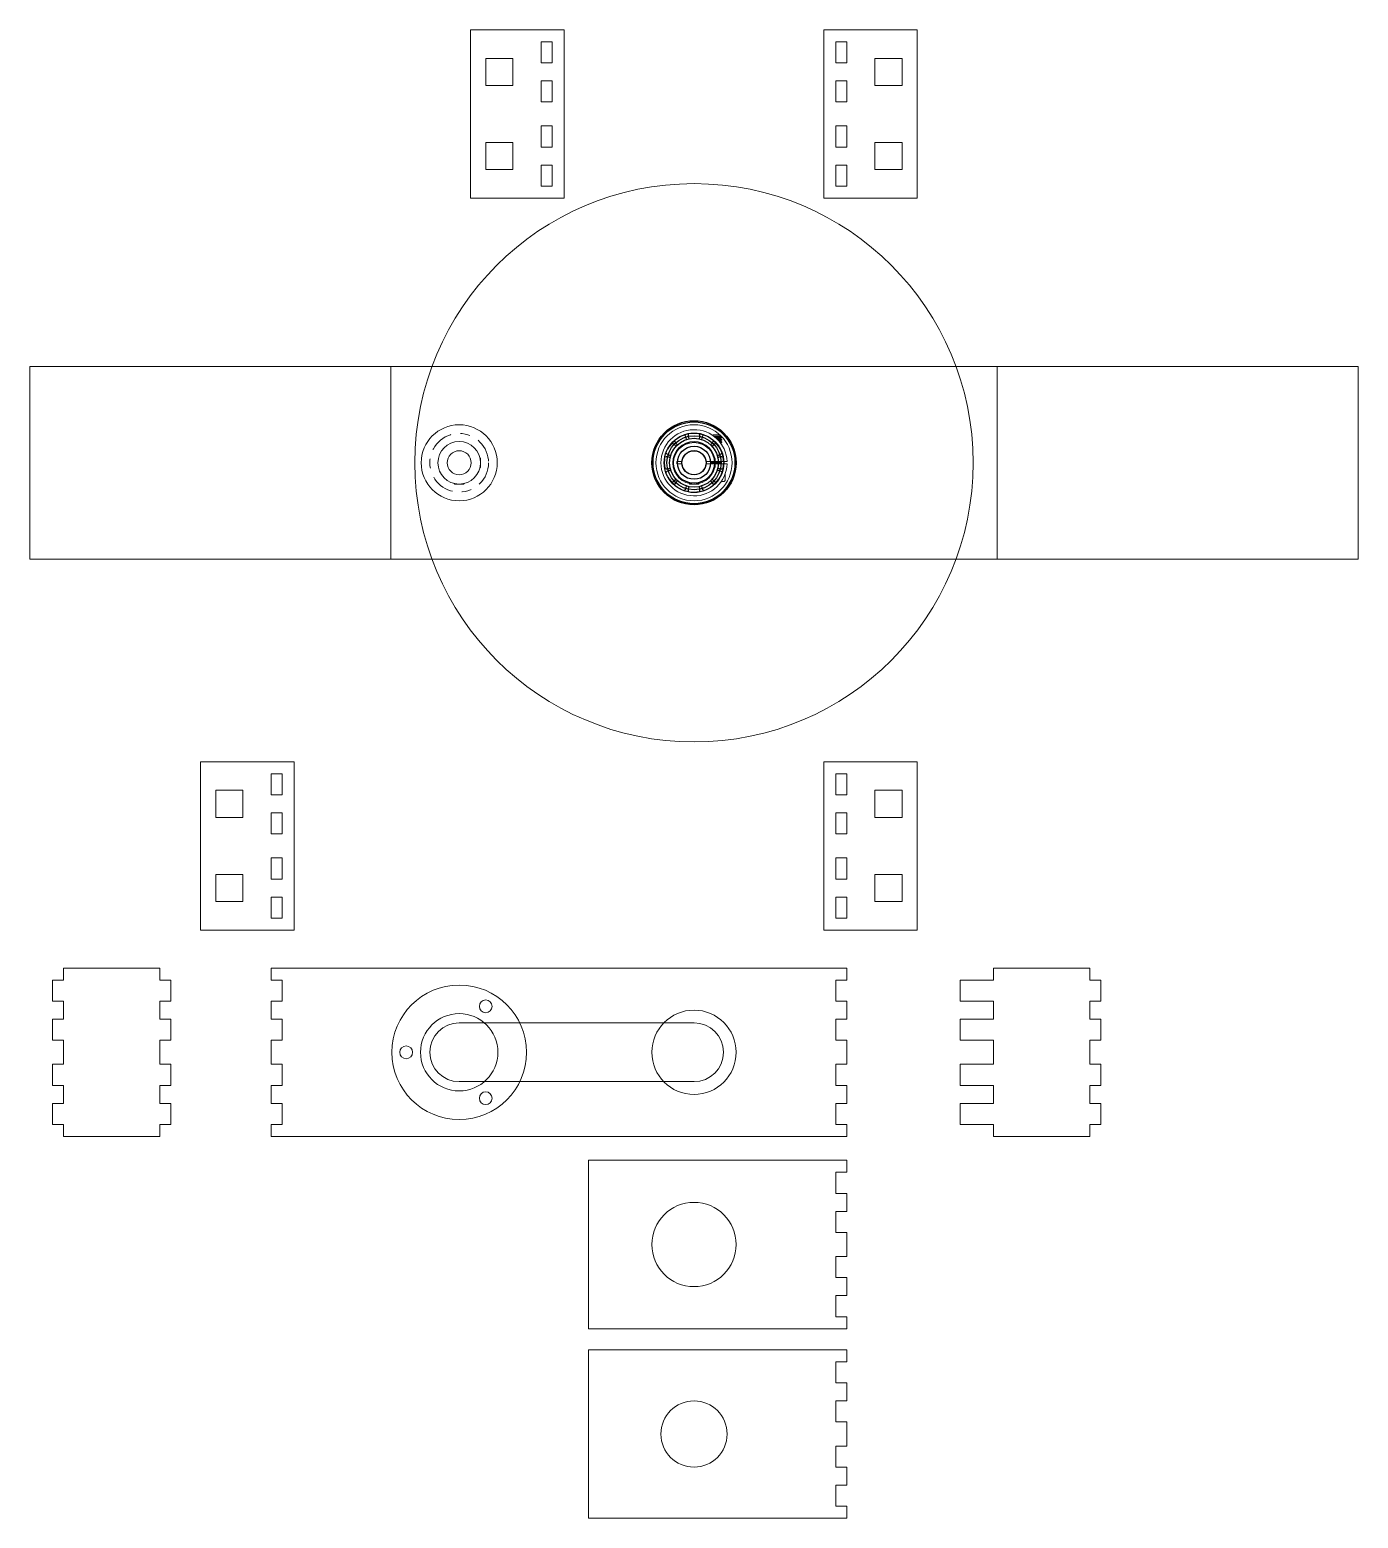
# Model space of a CAD drawing. Header units: inches. Extents: x 16.6 to 75.2, y -29 to 1.7.
# Drawn here: x 22.61 to 36.41, y -28.96 to -13.5 of the extents above; entities that cross this region are included whole.
import ezdxf

# ---------------------------------------------------------------- set-up
doc = ezdxf.new("R2010")
doc.units = ezdxf.units.IN
doc.header["$MEASUREMENT"] = 0
doc.linetypes.add('SLD-Chain', pattern=[0.4, 0.25, -0.05, 0.05, -0.05])
doc.linetypes.add('SLD-Solid', pattern=[0])
for name, color, linetype, lineweight in [('A-DETL-LWT3', 8, 'Continuous', 0), ('A-DETL-LWT5', 2, 'Continuous', 0), ('A-DETL-LWT7', 4, 'Continuous', 0)]:
    doc.layers.add(name, color=color, linetype=linetype, lineweight=lineweight)

# ---------------------------------------------------------------- blocks, each defined once
blk = doc.blocks.new('shaft_collar_plan')
at = {"color": 0, "linetype": 'SLD-Solid', "lineweight": 15}
for p, q in [((-0.013, 0.328), (-0.013, 0.14)), ((0.012, 0.14), (0.012, 0.328)), ((0.184, 0.325), (0.111, 0.325)), ((0.196, 0.313), (0.184, 0.325)), ((0.196, 0.313), (0.196, 0.282)), ((-0.28, 0.276), (-0.291, 0.265)), ((-0.291, 0.203), (-0.291, 0.265)), ((-0.291, 0.203), (-0.283, 0.195)), ((-0.275, 0.274), (-0.278, 0.274)), ((-0.263, 0.29), (-0.266, 0.29)), ((-0.25, 0.274), (-0.253, 0.274)), ((-0.238, 0.29), (-0.241, 0.29)), ((-0.225, 0.274), (-0.228, 0.274)), ((-0.213, 0.29), (-0.216, 0.29)), ((-0.188, 0.29), (-0.191, 0.29)), ((-0.187, 0.289), (-0.187, 0.289)), ((-0.004, 0.178), (0, 0.178)), ((0, 0.274), (-0.003, 0.274)), ((0.012, 0.29), (0.009, 0.29)), ((0.009, 0.194), (0.012, 0.194)), ((-0.013, -0.14), (-0.013, -0.18)), ((0.012, -0.18), (0.012, -0.14)), ((-0.013, -0.18), (0.012, -0.18))]:
    blk.add_line(p, q, dxfattribs=at)
for radius, start, end in [(0.344, 92.0839, 87.9161), (0.125, 95.7392, 264.2608), (0.125, 275.7392, 84.2608)]:
    blk.add_arc((0, 0), radius, start, end, dxfattribs=at)
for points, knots in [([(-0.013, 0.344), (-0.013, 0.344), (-0.013, 0.342), (-0.013, 0.336), (-0.013, 0.332), (-0.013, 0.328)], [0, 0, 0, 0, 0.5, 0.5, 1, 1, 1, 1]), ([(0.012, 0.328), (0.012, 0.332), (0.012, 0.336), (0.012, 0.342), (0.012, 0.344), (0.012, 0.344)], [0, 0, 0, 0, 0.5, 0.5, 1, 1, 1, 1]), ([(-0.274, 0.207), (-0.274, 0.208), (-0.275, 0.209), (-0.275, 0.211), (-0.275, 0.214), (-0.275, 0.216), (-0.275, 0.219), (-0.275, 0.221), (-0.275, 0.224), (-0.276, 0.227), (-0.276, 0.229), (-0.276, 0.232), (-0.276, 0.235), (-0.276, 0.237), (-0.276, 0.24), (-0.276, 0.243), (-0.277, 0.245), (-0.277, 0.248), (-0.277, 0.25), (-0.277, 0.252), (-0.277, 0.255), (-0.277, 0.257), (-0.277, 0.259), (-0.278, 0.261), (-0.278, 0.263), (-0.278, 0.264), (-0.278, 0.266), (-0.278, 0.268), (-0.278, 0.269), (-0.278, 0.27), (-0.279, 0.272), (-0.279, 0.273), (-0.279, 0.274), (-0.279, 0.274), (-0.279, 0.275), (-0.279, 0.276), (-0.279, 0.276), (-0.28, 0.276), (-0.28, 0.276), (-0.28, 0.276), (-0.28, 0.276), (-0.28, 0.276)], [0, 0, 0, 0, 0.022783, 0.051142, 0.078067, 0.105013, 0.131938, 0.159645, 0.187375, 0.215082, 0.242008, 0.268955, 0.295879, 0.323633, 0.351411, 0.379164, 0.405267, 0.431391, 0.457494, 0.484398, 0.511326, 0.538229, 0.563659, 0.589109, 0.614539, 0.640707, 0.666897, 0.693065, 0.718495, 0.743945, 0.769374, 0.795582, 0.821813, 0.848021, 0.8727, 0.8974, 0.922079, 0.947523, 0.972989, 0.998433, 1, 1, 1, 1]), ([(-0.278, 0.273), (-0.278, 0.273), (-0.278, 0.274), (-0.279, 0.275), (-0.279, 0.275), (-0.279, 0.276), (-0.279, 0.276)], [0, 0, 0, 0, 0.322036, 0.606139, 0.852255, 1, 1, 1, 1]), ([(-0.278, 0.273), (-0.278, 0.273), (-0.278, 0.273), (-0.277, 0.272), (-0.277, 0.272), (-0.277, 0.271), (-0.277, 0.27), (-0.277, 0.269), (-0.276, 0.268), (-0.276, 0.267), (-0.276, 0.265), (-0.276, 0.264), (-0.275, 0.262), (-0.275, 0.26), (-0.275, 0.258), (-0.275, 0.256), (-0.274, 0.254), (-0.274, 0.252), (-0.274, 0.25), (-0.274, 0.247), (-0.273, 0.245), (-0.273, 0.243), (-0.273, 0.241), (-0.273, 0.238), (-0.272, 0.236), (-0.272, 0.234), (-0.272, 0.232), (-0.272, 0.229), (-0.272, 0.227), (-0.271, 0.224), (-0.271, 0.222), (-0.271, 0.219), (-0.271, 0.217), (-0.27, 0.215), (-0.27, 0.214), (-0.27, 0.213), (-0.27, 0.213)], [0, 0, 0, 0, 0.007956, 0.040407, 0.072589, 0.104443, 0.135911, 0.164373, 0.192556, 0.221054, 0.249916, 0.279103, 0.30857, 0.34098, 0.373605, 0.406379, 0.439234, 0.4721, 0.504909, 0.537591, 0.567382, 0.596962, 0.626281, 0.655296, 0.683965, 0.712247, 0.74312, 0.774448, 0.806179, 0.838258, 0.870627, 0.903221, 0.935974, 0.966082, 0.996214, 1, 1, 1, 1]), ([(-0.267, 0.288), (-0.267, 0.288), (-0.268, 0.288), (-0.268, 0.287), (-0.269, 0.285), (-0.27, 0.284), (-0.27, 0.283), (-0.271, 0.283), (-0.271, 0.282), (-0.271, 0.282), (-0.271, 0.281), (-0.272, 0.281), (-0.272, 0.281), (-0.272, 0.28), (-0.272, 0.28), (-0.272, 0.28), (-0.272, 0.28), (-0.273, 0.279), (-0.273, 0.278), (-0.273, 0.278), (-0.274, 0.277), (-0.275, 0.276), (-0.275, 0.275), (-0.276, 0.274), (-0.276, 0.274)], [0, 0, 0, 0, 0.012719, 0.106685, 0.191516, 0.267218, 0.333801, 0.382324, 0.424524, 0.460401, 0.489958, 0.513198, 0.530122, 0.540731, 0.551521, 0.569295, 0.59405, 0.625783, 0.664491, 0.720138, 0.785809, 0.861494, 0.947178, 1, 1, 1, 1]), ([(-0.275, 0.274), (-0.275, 0.274), (-0.275, 0.274), (-0.275, 0.273), (-0.275, 0.273), (-0.274, 0.272), (-0.274, 0.272), (-0.274, 0.271), (-0.274, 0.27), (-0.273, 0.269), (-0.273, 0.268), (-0.273, 0.267), (-0.273, 0.265), (-0.273, 0.264), (-0.272, 0.262), (-0.272, 0.26), (-0.272, 0.258), (-0.272, 0.256), (-0.271, 0.254), (-0.271, 0.252), (-0.271, 0.25), (-0.27, 0.247), (-0.27, 0.245), (-0.27, 0.243), (-0.27, 0.241), (-0.27, 0.238), (-0.269, 0.236), (-0.269, 0.234), (-0.269, 0.232), (-0.269, 0.229), (-0.268, 0.227), (-0.268, 0.224), (-0.268, 0.222), (-0.268, 0.219), (-0.267, 0.218), (-0.267, 0.216), (-0.267, 0.216)], [0, 0, 0, 0, 0.031579, 0.063103, 0.094494, 0.12569, 0.156628, 0.187249, 0.2175, 0.244862, 0.271955, 0.29935, 0.327096, 0.355154, 0.383482, 0.414638, 0.446002, 0.477508, 0.509092, 0.540687, 0.572227, 0.603645, 0.632284, 0.66072, 0.688905, 0.716798, 0.744358, 0.771547, 0.801225, 0.831341, 0.861845, 0.892684, 0.9238, 0.955134, 0.986621, 1, 1, 1, 1]), ([(-0.267, 0.288), (-0.267, 0.288), (-0.267, 0.289), (-0.267, 0.289), (-0.266, 0.29), (-0.266, 0.29)], [0, 0, 0, 0, 0.112098, 0.556049, 1, 1, 1, 1]), ([(-0.266, 0.29), (-0.266, 0.29), (-0.266, 0.29), (-0.266, 0.29), (-0.265, 0.289), (-0.265, 0.289), (-0.265, 0.288), (-0.265, 0.287), (-0.265, 0.287), (-0.264, 0.286), (-0.264, 0.285), (-0.264, 0.283), (-0.264, 0.282), (-0.264, 0.28), (-0.263, 0.278), (-0.263, 0.276), (-0.263, 0.274), (-0.263, 0.272), (-0.263, 0.27), (-0.262, 0.267), (-0.262, 0.265), (-0.262, 0.263), (-0.262, 0.26), (-0.261, 0.258), (-0.261, 0.255), (-0.261, 0.253), (-0.261, 0.25), (-0.261, 0.246), (-0.26, 0.243), (-0.26, 0.24), (-0.26, 0.237), (-0.26, 0.234), (-0.26, 0.231), (-0.259, 0.229), (-0.259, 0.227), (-0.259, 0.226), (-0.259, 0.226)], [0, 0, 0, 0, 0.029358, 0.058679, 0.087925, 0.117059, 0.146045, 0.174336, 0.20242, 0.230265, 0.257844, 0.290289, 0.322419, 0.354904, 0.387801, 0.421064, 0.454644, 0.483577, 0.512668, 0.541883, 0.571184, 0.600534, 0.629373, 0.658187, 0.686941, 0.715601, 0.749546, 0.783253, 0.816666, 0.849735, 0.882413, 0.914656, 0.942205, 0.970077, 0.998246, 1, 1, 1, 1]), ([(-0.256, 0.229), (-0.256, 0.23), (-0.256, 0.231), (-0.257, 0.234), (-0.257, 0.237), (-0.257, 0.239), (-0.257, 0.242), (-0.257, 0.245), (-0.258, 0.247), (-0.258, 0.25), (-0.258, 0.253), (-0.258, 0.255), (-0.258, 0.258), (-0.259, 0.26), (-0.259, 0.263), (-0.259, 0.265), (-0.259, 0.267), (-0.259, 0.27), (-0.26, 0.272), (-0.26, 0.274), (-0.26, 0.276), (-0.26, 0.277), (-0.26, 0.279), (-0.261, 0.281), (-0.261, 0.282), (-0.261, 0.283), (-0.261, 0.285), (-0.261, 0.286), (-0.261, 0.287), (-0.262, 0.287), (-0.262, 0.288), (-0.262, 0.289), (-0.262, 0.289), (-0.262, 0.29), (-0.263, 0.29), (-0.263, 0.29), (-0.263, 0.29)], [0, 0, 0, 0, 0.019545, 0.05293, 0.081455, 0.110315, 0.139481, 0.168923, 0.19861, 0.227973, 0.257506, 0.287175, 0.316943, 0.347385, 0.377854, 0.408311, 0.438717, 0.469033, 0.499221, 0.529244, 0.559001, 0.588524, 0.617781, 0.64674, 0.675373, 0.703312, 0.731548, 0.760088, 0.788906, 0.818568, 0.848455, 0.878531, 0.908762, 0.93911, 0.969535, 1, 1, 1, 1]), ([(-0.253, 0.273), (-0.253, 0.274), (-0.254, 0.274), (-0.254, 0.276), (-0.255, 0.277), (-0.256, 0.278), (-0.256, 0.279), (-0.257, 0.28), (-0.257, 0.28), (-0.257, 0.281), (-0.258, 0.282), (-0.258, 0.282), (-0.258, 0.282), (-0.258, 0.283), (-0.259, 0.283), (-0.259, 0.283), (-0.259, 0.284), (-0.259, 0.284), (-0.26, 0.285), (-0.26, 0.285), (-0.26, 0.286), (-0.261, 0.287), (-0.262, 0.288), (-0.262, 0.289), (-0.262, 0.289)], [0, 0, 0, 0, 0.086864, 0.166374, 0.238522, 0.303294, 0.360681, 0.410673, 0.453263, 0.488444, 0.517459, 0.543832, 0.563957, 0.582395, 0.600492, 0.620099, 0.641226, 0.666659, 0.700659, 0.743276, 0.794513, 0.854376, 0.922869, 1, 1, 1, 1]), ([(-0.253, 0.273), (-0.253, 0.273), (-0.253, 0.273), (-0.252, 0.272), (-0.252, 0.272), (-0.252, 0.271), (-0.252, 0.27), (-0.252, 0.269), (-0.251, 0.268), (-0.251, 0.267), (-0.251, 0.265), (-0.251, 0.264), (-0.25, 0.262), (-0.25, 0.26), (-0.25, 0.258), (-0.25, 0.256), (-0.249, 0.254), (-0.249, 0.252), (-0.249, 0.25), (-0.249, 0.247), (-0.248, 0.245), (-0.248, 0.243), (-0.248, 0.241), (-0.248, 0.239), (-0.248, 0.238)], [0, 0, 0, 0, 0.012147, 0.06167, 0.110784, 0.159396, 0.207419, 0.250856, 0.293866, 0.337356, 0.381403, 0.425945, 0.470914, 0.520376, 0.570165, 0.620181, 0.670321, 0.720478, 0.770547, 0.820424, 0.865889, 0.91103, 0.955775, 1, 1, 1, 1]), ([(-0.242, 0.289), (-0.242, 0.289), (-0.243, 0.288), (-0.243, 0.286), (-0.244, 0.285), (-0.245, 0.283), (-0.246, 0.282), (-0.246, 0.281), (-0.247, 0.28), (-0.247, 0.28), (-0.247, 0.279), (-0.248, 0.279), (-0.248, 0.279), (-0.248, 0.278), (-0.248, 0.278), (-0.248, 0.278), (-0.249, 0.277), (-0.249, 0.277), (-0.249, 0.276), (-0.25, 0.275), (-0.25, 0.274), (-0.251, 0.274), (-0.251, 0.274)], [0, 0, 0, 0, 0.109935, 0.210879, 0.302843, 0.385838, 0.459874, 0.524955, 0.581096, 0.61514, 0.644893, 0.670356, 0.691529, 0.709133, 0.725468, 0.748938, 0.77954, 0.817267, 0.862114, 0.914075, 0.973142, 1, 1, 1, 1]), ([(-0.25, 0.274), (-0.25, 0.274), (-0.25, 0.274), (-0.25, 0.273), (-0.25, 0.273), (-0.249, 0.272), (-0.249, 0.272), (-0.249, 0.271), (-0.249, 0.27), (-0.248, 0.269), (-0.248, 0.268), (-0.248, 0.267), (-0.248, 0.265), (-0.248, 0.264), (-0.247, 0.262), (-0.247, 0.26), (-0.247, 0.258), (-0.247, 0.256), (-0.246, 0.254), (-0.246, 0.252), (-0.246, 0.25), (-0.245, 0.247), (-0.245, 0.245), (-0.245, 0.243), (-0.245, 0.242), (-0.245, 0.241)], [0, 0, 0, 0, 0.04641, 0.092723, 0.138841, 0.184671, 0.230123, 0.27511, 0.319552, 0.35975, 0.399553, 0.4398, 0.480562, 0.521783, 0.563399, 0.609172, 0.655249, 0.701536, 0.747936, 0.794354, 0.840689, 0.886846, 0.928921, 0.970696, 1, 1, 1, 1]), ([(-0.242, 0.289), (-0.241, 0.29), (-0.241, 0.29), (-0.241, 0.29), (-0.241, 0.29), (-0.241, 0.29), (-0.241, 0.29), (-0.24, 0.289), (-0.24, 0.289), (-0.24, 0.288), (-0.24, 0.287), (-0.24, 0.287), (-0.239, 0.286), (-0.239, 0.285), (-0.239, 0.283), (-0.239, 0.282), (-0.239, 0.28), (-0.238, 0.278), (-0.238, 0.276), (-0.238, 0.274), (-0.238, 0.272), (-0.238, 0.27), (-0.237, 0.267), (-0.237, 0.265), (-0.237, 0.263), (-0.237, 0.26), (-0.236, 0.258), (-0.236, 0.255), (-0.236, 0.253), (-0.236, 0.251), (-0.236, 0.25)], [0, 0, 0, 0, 0.018643, 0.054527, 0.090457, 0.126309, 0.162114, 0.197829, 0.233406, 0.268803, 0.303352, 0.337647, 0.371651, 0.405329, 0.444951, 0.484186, 0.523857, 0.56403, 0.60465, 0.645656, 0.680988, 0.716514, 0.75219, 0.787972, 0.823814, 0.85903, 0.894217, 0.929331, 0.96433, 1, 1, 1, 1]), ([(-0.233, 0.253), (-0.233, 0.254), (-0.233, 0.255), (-0.233, 0.258), (-0.234, 0.26), (-0.234, 0.263), (-0.234, 0.265), (-0.234, 0.267), (-0.234, 0.27), (-0.235, 0.272), (-0.235, 0.274), (-0.235, 0.276), (-0.235, 0.277), (-0.235, 0.279), (-0.236, 0.281), (-0.236, 0.282), (-0.236, 0.283), (-0.236, 0.285), (-0.236, 0.286), (-0.236, 0.287), (-0.237, 0.287), (-0.237, 0.288), (-0.237, 0.289), (-0.237, 0.289), (-0.237, 0.29), (-0.238, 0.29), (-0.238, 0.29), (-0.238, 0.29)], [0, 0, 0, 0, 0.037669, 0.077858, 0.118955, 0.160088, 0.201206, 0.242255, 0.283182, 0.323937, 0.364469, 0.404642, 0.444499, 0.483995, 0.523091, 0.561746, 0.599465, 0.637583, 0.676113, 0.715019, 0.755062, 0.79541, 0.836015, 0.876827, 0.917797, 0.958872, 1, 1, 1, 1]), ([(-0.228, 0.273), (-0.228, 0.273), (-0.228, 0.274), (-0.229, 0.275), (-0.229, 0.276), (-0.23, 0.276), (-0.23, 0.277), (-0.23, 0.277), (-0.23, 0.278), (-0.231, 0.278), (-0.231, 0.279), (-0.232, 0.28), (-0.232, 0.281), (-0.233, 0.282), (-0.234, 0.283), (-0.234, 0.285), (-0.235, 0.286), (-0.236, 0.288), (-0.237, 0.289), (-0.237, 0.289)], [0, 0, 0, 0, 0.059128, 0.110992, 0.15558, 0.192885, 0.222901, 0.246905, 0.27534, 0.309866, 0.350485, 0.404046, 0.465486, 0.53481, 0.612027, 0.697145, 0.790172, 0.89112, 1, 1, 1, 1]), ([(-0.228, 0.273), (-0.228, 0.273), (-0.228, 0.273), (-0.227, 0.272), (-0.227, 0.272), (-0.227, 0.271), (-0.227, 0.27), (-0.227, 0.269), (-0.226, 0.268), (-0.226, 0.267), (-0.226, 0.265), (-0.226, 0.264), (-0.225, 0.262), (-0.225, 0.261), (-0.225, 0.26), (-0.225, 0.26)], [0, 0, 0, 0, 0.022726, 0.115239, 0.206987, 0.297799, 0.38751, 0.468654, 0.549, 0.630243, 0.712527, 0.795735, 0.879742, 0.97214, 1, 1, 1, 1]), ([(-0.217, 0.289), (-0.217, 0.289), (-0.217, 0.288), (-0.218, 0.286), (-0.219, 0.285), (-0.22, 0.284), (-0.22, 0.283), (-0.221, 0.282), (-0.221, 0.281), (-0.222, 0.281), (-0.222, 0.28), (-0.223, 0.279), (-0.223, 0.278), (-0.224, 0.277), (-0.224, 0.276), (-0.225, 0.275), (-0.226, 0.274), (-0.226, 0.274)], [0, 0, 0, 0, 0.1023143, 0.1956798, 0.2801095, 0.3556142, 0.4222028, 0.4798843, 0.5286642, 0.5628685, 0.602232, 0.6475902, 0.6989408, 0.7562756, 0.8403957, 0.9347479, 1, 1, 1, 1]), ([(-0.225, 0.274), (-0.225, 0.274), (-0.225, 0.274), (-0.225, 0.273), (-0.225, 0.273), (-0.224, 0.272), (-0.224, 0.272), (-0.224, 0.271), (-0.224, 0.27), (-0.223, 0.269), (-0.223, 0.268), (-0.223, 0.267), (-0.223, 0.265), (-0.223, 0.264), (-0.222, 0.263), (-0.222, 0.262), (-0.222, 0.262)], [0, 0, 0, 0, 0.082286, 0.164419, 0.246208, 0.327486, 0.408092, 0.487875, 0.566692, 0.637981, 0.708569, 0.779946, 0.852237, 0.925339, 0.999145, 1, 1, 1, 1]), ([(-0.217, 0.289), (-0.216, 0.29), (-0.216, 0.29), (-0.216, 0.29), (-0.216, 0.29), (-0.216, 0.29), (-0.216, 0.29), (-0.215, 0.289), (-0.215, 0.289), (-0.215, 0.288), (-0.215, 0.287), (-0.215, 0.287), (-0.214, 0.286), (-0.214, 0.285), (-0.214, 0.283), (-0.214, 0.282), (-0.214, 0.28), (-0.213, 0.278), (-0.213, 0.276), (-0.213, 0.274), (-0.213, 0.272), (-0.213, 0.271), (-0.213, 0.27)], [0, 0, 0, 0, 0.026348, 0.077035, 0.127788, 0.178429, 0.229006, 0.279454, 0.329709, 0.379709, 0.42851, 0.476952, 0.524984, 0.572556, 0.628524, 0.683945, 0.739981, 0.796727, 0.854104, 0.912028, 0.961935, 1, 1, 1, 1]), ([(-0.21, 0.272), (-0.21, 0.273), (-0.21, 0.274), (-0.21, 0.276), (-0.21, 0.277), (-0.21, 0.279), (-0.211, 0.281), (-0.211, 0.282), (-0.211, 0.283), (-0.211, 0.285), (-0.211, 0.286), (-0.211, 0.287), (-0.212, 0.287), (-0.212, 0.288), (-0.212, 0.289), (-0.212, 0.289), (-0.212, 0.29), (-0.213, 0.29), (-0.213, 0.29), (-0.213, 0.29)], [0, 0, 0, 0, 0.040901, 0.101527, 0.161676, 0.221282, 0.280282, 0.338618, 0.395541, 0.453066, 0.511213, 0.569926, 0.630357, 0.691247, 0.752525, 0.814116, 0.875945, 0.937932, 1, 1, 1, 1]), ([(-0.205, 0.276), (-0.205, 0.276), (-0.205, 0.277), (-0.205, 0.277), (-0.206, 0.278), (-0.206, 0.279), (-0.206, 0.279), (-0.207, 0.28), (-0.207, 0.28), (-0.207, 0.28), (-0.207, 0.281), (-0.207, 0.281), (-0.208, 0.282), (-0.208, 0.282), (-0.209, 0.283), (-0.209, 0.284), (-0.21, 0.285), (-0.21, 0.286), (-0.211, 0.287), (-0.212, 0.288), (-0.212, 0.289), (-0.212, 0.289)], [0, 0, 0, 0, 0.021325, 0.091091, 0.152762, 0.197965, 0.237536, 0.27147, 0.299765, 0.32242, 0.341536, 0.370875, 0.408315, 0.453861, 0.507515, 0.56928, 0.639164, 0.71717, 0.803306, 0.89758, 1, 1, 1, 1]), ([(-0.192, 0.289), (-0.192, 0.289), (-0.193, 0.288), (-0.194, 0.286), (-0.194, 0.284), (-0.195, 0.283), (-0.195, 0.283), (-0.195, 0.283)], [0, 0, 0, 0, 0.277449, 0.53076, 0.759959, 0.965077, 1, 1, 1, 1]), ([(-0.192, 0.289), (-0.191, 0.29), (-0.191, 0.29), (-0.191, 0.29), (-0.191, 0.29), (-0.191, 0.29), (-0.191, 0.29), (-0.19, 0.289), (-0.19, 0.289), (-0.19, 0.288), (-0.19, 0.288), (-0.19, 0.287), (-0.19, 0.287)], [0, 0, 0, 0, 0.0559559, 0.1636397, 0.2714623, 0.3790498, 0.4864994, 0.5936741, 0.7004391, 0.8066627, 0.9103396, 1, 1, 1, 1]), ([(-0.187, 0.288), (-0.187, 0.289), (-0.187, 0.289), (-0.187, 0.289), (-0.187, 0.29), (-0.188, 0.29), (-0.188, 0.29), (-0.188, 0.29)], [0, 0, 0, 0, 0.12432, 0.3422575, 0.5610349, 0.780376, 1, 1, 1, 1]), ([(0, 0.178), (0, 0.178), (0, 0.178), (0, 0.178), (0, 0.178), (-0.001, 0.178), (-0.001, 0.178), (-0.001, 0.179), (-0.001, 0.179), (-0.001, 0.18), (-0.002, 0.18), (-0.002, 0.181), (-0.002, 0.182), (-0.002, 0.183), (-0.002, 0.185), (-0.003, 0.186), (-0.003, 0.188), (-0.003, 0.19), (-0.003, 0.192), (-0.003, 0.194), (-0.004, 0.196), (-0.004, 0.198), (-0.004, 0.2), (-0.004, 0.203), (-0.004, 0.205), (-0.005, 0.208), (-0.005, 0.21), (-0.005, 0.213), (-0.005, 0.215), (-0.006, 0.218), (-0.006, 0.221), (-0.006, 0.225), (-0.006, 0.228), (-0.006, 0.231), (-0.007, 0.234), (-0.007, 0.237), (-0.007, 0.239), (-0.007, 0.242), (-0.007, 0.245), (-0.008, 0.247), (-0.008, 0.25), (-0.008, 0.253), (-0.008, 0.255), (-0.008, 0.258), (-0.009, 0.26), (-0.009, 0.263), (-0.009, 0.265), (-0.009, 0.267), (-0.009, 0.27), (-0.01, 0.272), (-0.01, 0.274), (-0.01, 0.276), (-0.01, 0.277), (-0.01, 0.279), (-0.011, 0.281), (-0.011, 0.282), (-0.011, 0.283), (-0.011, 0.285), (-0.011, 0.286), (-0.011, 0.287), (-0.012, 0.287), (-0.012, 0.288), (-0.012, 0.289), (-0.012, 0.289), (-0.012, 0.29), (-0.012, 0.29), (-0.013, 0.29)], [0, 0, 0, 0, 0.008248, 0.024124, 0.04002, 0.055882, 0.071723, 0.087524, 0.103265, 0.118925, 0.13421, 0.149383, 0.164428, 0.179328, 0.196857, 0.214216, 0.231767, 0.249541, 0.267512, 0.285655, 0.301286, 0.317003, 0.332787, 0.348618, 0.364476, 0.380056, 0.395624, 0.411159, 0.426643, 0.444984, 0.463194, 0.481247, 0.499114, 0.516769, 0.534189, 0.549073, 0.564132, 0.57935, 0.594713, 0.610204, 0.625525, 0.640935, 0.656416, 0.671949, 0.687834, 0.703732, 0.719624, 0.73549, 0.751309, 0.767061, 0.782727, 0.798254, 0.813659, 0.828925, 0.844035, 0.858976, 0.873555, 0.888287, 0.90318, 0.918217, 0.933694, 0.949289, 0.964983, 0.980757, 0.996592, 1, 1, 1, 1]), ([(-0.013, 0.269), (-0.012, 0.269), (-0.012, 0.267), (-0.012, 0.265), (-0.012, 0.263), (-0.012, 0.26), (-0.011, 0.258), (-0.011, 0.255), (-0.011, 0.253), (-0.011, 0.25), (-0.011, 0.246), (-0.01, 0.243), (-0.01, 0.24), (-0.01, 0.237), (-0.01, 0.234), (-0.01, 0.231), (-0.009, 0.229), (-0.009, 0.226), (-0.009, 0.223), (-0.009, 0.221), (-0.009, 0.218), (-0.008, 0.215), (-0.008, 0.213), (-0.008, 0.21), (-0.008, 0.208), (-0.008, 0.205), (-0.007, 0.203), (-0.007, 0.201), (-0.007, 0.198), (-0.007, 0.196), (-0.007, 0.194), (-0.006, 0.192), (-0.006, 0.19), (-0.006, 0.189), (-0.006, 0.187), (-0.006, 0.186), (-0.005, 0.185), (-0.005, 0.183), (-0.005, 0.182), (-0.005, 0.181), (-0.005, 0.18), (-0.005, 0.18), (-0.004, 0.179), (-0.004, 0.179), (-0.004, 0.178), (-0.004, 0.178), (-0.004, 0.178), (-0.004, 0.178)], [0, 0, 0, 0, 0.019579, 0.041893, 0.064244, 0.086205, 0.108148, 0.130045, 0.15187, 0.17772, 0.203389, 0.228834, 0.254017, 0.278902, 0.303456, 0.324435, 0.34566, 0.367111, 0.388765, 0.4106, 0.432195, 0.453916, 0.475736, 0.49763, 0.520019, 0.542428, 0.564829, 0.587191, 0.609488, 0.63169, 0.653772, 0.675657, 0.697371, 0.718888, 0.740187, 0.761245, 0.781794, 0.80256, 0.823551, 0.844746, 0.866562, 0.888542, 0.910663, 0.932897, 0.955217, 0.977594, 1, 1, 1, 1]), ([(-0.013, 0.193), (-0.012, 0.193), (-0.012, 0.192), (-0.012, 0.191), (-0.011, 0.19), (-0.011, 0.19), (-0.01, 0.189), (-0.01, 0.189), (-0.01, 0.188), (-0.009, 0.188), (-0.009, 0.187), (-0.009, 0.187), (-0.009, 0.187), (-0.009, 0.186), (-0.008, 0.186), (-0.008, 0.185), (-0.007, 0.184), (-0.007, 0.183), (-0.006, 0.182), (-0.006, 0.181), (-0.005, 0.18), (-0.004, 0.179), (-0.004, 0.178)], [0, 0, 0, 0, 0.034112, 0.105286, 0.169072, 0.225459, 0.266788, 0.302968, 0.333995, 0.359867, 0.380583, 0.398048, 0.424845, 0.459054, 0.500678, 0.549718, 0.60618, 0.670068, 0.741388, 0.820145, 0.906346, 1, 1, 1, 1]), ([(-0.003, 0.273), (-0.003, 0.273), (-0.003, 0.274), (-0.004, 0.275), (-0.004, 0.276), (-0.005, 0.277), (-0.005, 0.277), (-0.005, 0.277), (-0.005, 0.278), (-0.006, 0.278), (-0.006, 0.278), (-0.006, 0.279), (-0.007, 0.28), (-0.007, 0.281), (-0.008, 0.282), (-0.009, 0.283), (-0.009, 0.285), (-0.01, 0.286), (-0.011, 0.288), (-0.012, 0.289), (-0.012, 0.289)], [0, 0, 0, 0, 0.067564, 0.125749, 0.174541, 0.213932, 0.243911, 0.261038, 0.279047, 0.301238, 0.32761, 0.358166, 0.408764, 0.467813, 0.535318, 0.611288, 0.69573, 0.788655, 0.890074, 1, 1, 1, 1]), ([(-0.003, 0.273), (-0.003, 0.273), (-0.003, 0.273), (-0.002, 0.272), (-0.002, 0.272), (-0.002, 0.271), (-0.002, 0.27), (-0.002, 0.269), (-0.001, 0.268), (-0.001, 0.267), (-0.001, 0.265), (-0.001, 0.264), (0, 0.262), (0, 0.26), (0, 0.258), (0, 0.256), (0.001, 0.254), (0.001, 0.252), (0.001, 0.25), (0.001, 0.247), (0.002, 0.245), (0.002, 0.243), (0.002, 0.241), (0.002, 0.238), (0.003, 0.236), (0.003, 0.234), (0.003, 0.232), (0.003, 0.229), (0.003, 0.227), (0.004, 0.224), (0.004, 0.222), (0.004, 0.219), (0.004, 0.217), (0.005, 0.215), (0.005, 0.213), (0.005, 0.211), (0.005, 0.209), (0.006, 0.207), (0.006, 0.206), (0.006, 0.204), (0.006, 0.202), (0.007, 0.201), (0.007, 0.2), (0.007, 0.199), (0.007, 0.197), (0.008, 0.197), (0.008, 0.196), (0.008, 0.195), (0.008, 0.195), (0.009, 0.194), (0.009, 0.194), (0.009, 0.194), (0.009, 0.194)], [0, 0, 0, 0, 0.005263, 0.026684, 0.047929, 0.068956, 0.089729, 0.108518, 0.127123, 0.145935, 0.164988, 0.184254, 0.203707, 0.225101, 0.246638, 0.268273, 0.289962, 0.311658, 0.333315, 0.35489, 0.374556, 0.394082, 0.413437, 0.432591, 0.451515, 0.470186, 0.490566, 0.511246, 0.532193, 0.553369, 0.574736, 0.596253, 0.617874, 0.637749, 0.657641, 0.677512, 0.69733, 0.717059, 0.736665, 0.757876, 0.778864, 0.799591, 0.820023, 0.84036, 0.860992, 0.881897, 0.901268, 0.920809, 0.940486, 0.960267, 0.980119, 1, 1, 1, 1]), ([(0.008, 0.289), (0.008, 0.289), (0.007, 0.288), (0.006, 0.286), (0.005, 0.284), (0.005, 0.283), (0.004, 0.282), (0.003, 0.28), (0.003, 0.279), (0.002, 0.279), (0.002, 0.278), (0.001, 0.277), (0.001, 0.277), (0, 0.276), (0, 0.275), (0, 0.274), (-0.001, 0.274), (-0.001, 0.274)], [0, 0, 0, 0, 0.120697, 0.231838, 0.333433, 0.425495, 0.508034, 0.581059, 0.644577, 0.692363, 0.732922, 0.772983, 0.817454, 0.866327, 0.919598, 0.977263, 1, 1, 1, 1]), ([(0, 0.274), (0, 0.274), (0.001, 0.273), (0.002, 0.269), (0.002, 0.267), (0.003, 0.26), (0.004, 0.256), (0.005, 0.247), (0.005, 0.242), (0.006, 0.235), (0.006, 0.233), (0.006, 0.228), (0.007, 0.225), (0.007, 0.218), (0.008, 0.214), (0.009, 0.206), (0.01, 0.202), (0.01, 0.197), (0.011, 0.196), (0.011, 0.195)], [0, 0, 0, 0, 0.125, 0.125, 0.25, 0.25, 0.375, 0.375, 0.5, 0.5, 0.5625, 0.5625, 0.625, 0.625, 0.75, 0.75, 0.875, 0.875, 1, 1, 1, 1]), ([(0, 0.178), (0, 0.179), (0.001, 0.18), (0.002, 0.181), (0.003, 0.183), (0.003, 0.184), (0.004, 0.185), (0.004, 0.186), (0.005, 0.186), (0.005, 0.187), (0.005, 0.187), (0.005, 0.188), (0.006, 0.188), (0.006, 0.188), (0.006, 0.188), (0.006, 0.189), (0.006, 0.189), (0.007, 0.189), (0.007, 0.19), (0.007, 0.191), (0.008, 0.192), (0.008, 0.192), (0.009, 0.193), (0.009, 0.194), (0.009, 0.194)], [0, 0, 0, 0, 0.104633, 0.199308, 0.284037, 0.358831, 0.41152, 0.45786, 0.497856, 0.531537, 0.561322, 0.581167, 0.599822, 0.617286, 0.633559, 0.64869, 0.667149, 0.691854, 0.728568, 0.773771, 0.827458, 0.889616, 0.960237, 1, 1, 1, 1]), ([(0.008, 0.289), (0.009, 0.29), (0.009, 0.29), (0.009, 0.29), (0.009, 0.29), (0.009, 0.29), (0.009, 0.29), (0.01, 0.289), (0.01, 0.289), (0.01, 0.288), (0.01, 0.287), (0.01, 0.287), (0.011, 0.286), (0.011, 0.285), (0.011, 0.283), (0.011, 0.282), (0.011, 0.28), (0.012, 0.278), (0.012, 0.276), (0.012, 0.274), (0.012, 0.272), (0.012, 0.27), (0.012, 0.269), (0.012, 0.269)], [0, 0, 0, 0, 0.025869, 0.075652, 0.1255, 0.175239, 0.224914, 0.274463, 0.323821, 0.37293, 0.420861, 0.46844, 0.515616, 0.56234, 0.617309, 0.671743, 0.726779, 0.782514, 0.838868, 0.895759, 0.944777, 0.994063, 1, 1, 1, 1]), ([(0.011, 0.195), (0.012, 0.194), (0.012, 0.194), (0.012, 0.193), (0.012, 0.193)], [0, 0, 0, 0, 0.822474, 1, 1, 1, 1]), ([(0.012, 0.29), (0.012, 0.29), (0.012, 0.29), (0.012, 0.29), (0.012, 0.29)], [0, 0, 0, 0, 0.439567, 1, 1, 1, 1]), ([(-0.013, 0.14), (-0.013, 0.136), (-0.013, 0.132), (-0.013, 0.126), (-0.013, 0.124), (-0.013, 0.124)], [0, 0, 0, 0, 0.5, 0.5, 1, 1, 1, 1]), ([(0.012, 0.124), (0.012, 0.124), (0.012, 0.126), (0.012, 0.132), (0.012, 0.136), (0.012, 0.14)], [0, 0, 0, 0, 0.5, 0.5, 1, 1, 1, 1]), ([(-0.013, -0.124), (-0.013, -0.124), (-0.013, -0.126), (-0.013, -0.132), (-0.013, -0.136), (-0.013, -0.14)], [0, 0, 0, 0, 0.5, 0.5, 1, 1, 1, 1]), ([(0.012, -0.14), (0.012, -0.136), (0.012, -0.132), (0.012, -0.126), (0.012, -0.124), (0.012, -0.124)], [0, 0, 0, 0, 0.5, 0.5, 1, 1, 1, 1])]:
    blk.add_open_spline(points, degree=3, knots=knots, dxfattribs=at)
blk = doc.blocks.new('thrust_bearing_plan')
at = {"color": 0, "linetype": 'SLD-Solid', "lineweight": 25}
for radius in [0.281, 0.126]:
    blk.add_circle((0, 0), radius, dxfattribs=at)
blk = doc.blocks.new('bearing_plan')
at = {"color": 0, "linetype": 'SLD-Solid', "lineweight": 25, "flags": 128}
for points in [[(-0.241, -0.079), (-0.242, -0.079), (-0.244, -0.079)], [(0.244, -0.079), (0.242, -0.079), (0.241, -0.079)]]:
    blk.add_lwpolyline(points, dxfattribs=at)
at = {"color": 0, "linetype": 'SLD-Solid', "lineweight": 25}
for radius in [0.437, 0.425, 0.309, 0.254, 0.213, 0.172, 0.125]:
    blk.add_circle((0, 0), radius, dxfattribs=at)
for centre, start, end in [((-0.244, 0.141), 27.8728, 80.7773), ((-0.141, 0.244), 189.2227, 242.1272), ((-0.141, 0.244), 357.8728, 50.7773), ((0, 0.281), 159.2227, 212.1272), ((0, 0.281), 327.8728, 20.7773), ((0.141, 0.244), 129.2227, 182.1272), ((0.141, 0.244), 297.8728, 350.7773), ((0.244, 0.141), 99.2227, 152.1272), ((-0.281, 0), 90, 110.7773), ((-0.244, 0.141), 219.2227, 272.1272), ((-0.281, 0), 57.8728, 90), ((0.244, 0.141), 267.8728, 320.7773), ((0.281, 0), 90, 122.1272), ((0.281, 0), 69.2227, 90), ((-0.281, 0), 249.2227, 302.1272), ((-0.244, -0.141), 90, 140.7773), ((0.244, -0.141), 39.2227, 90), ((0.281, 0), 237.8728, 290.7773), ((-0.244, -0.141), 279.2227, 332.1272), ((-0.141, -0.244), 117.8728, 170.7773), ((-0.141, -0.244), 309.2227, 2.1272), ((0, -0.281), 147.8728, 200.7773), ((0, -0.281), 339.2227, 32.1272), ((0.141, -0.244), 177.8728, 230.7773), ((0.141, -0.244), 9.2227, 62.1272), ((0.244, -0.141), 207.8728, 260.7773)]:
    blk.add_arc(centre, 0.062, start, end, dxfattribs=at)
blk = doc.blocks.new('pulley_plan')
at = {"color": 0, "linetype": 'SLD-Solid', "lineweight": 15}
for p, q in [((-0.046, 0.221), (-0.052, 0.215)), ((0.046, 0.221), (-0.046, 0.221)), ((0.052, 0.215), (0.046, 0.221)), ((0.221, 0.046), (0.215, 0.052)), ((0.221, -0.046), (0.221, 0.046)), ((0.215, -0.052), (0.221, -0.046))]:
    blk.add_line(p, q, dxfattribs=at)
for radius in [0.395, 0.221, 0.125]:
    blk.add_circle((0, 0), radius, dxfattribs=at)
at = {"color": 0, "linetype": 'SLD-Chain', "lineweight": 0}
blk.add_circle((0, 0), 0.305, dxfattribs=at)
blk = doc.blocks.new('top_anchor_plates')
at = {"layer": 'A-DETL-LWT3'}
for points in [[(-0.972, 0.875), (0, 0.875), (0, -0.875), (-0.972, -0.875)], [(-0.24, 0.531), (-0.125, 0.531), (-0.125, 0.75), (-0.24, 0.75)], [(-0.814, 0.578), (-0.533, 0.578), (-0.533, 0.297), (-0.814, 0.297)], [(-0.24, 0.344), (-0.125, 0.344), (-0.125, 0.125), (-0.24, 0.125)], [(-0.24, -0.344), (-0.125, -0.344), (-0.125, -0.125), (-0.24, -0.125)], [(-0.814, -0.578), (-0.533, -0.578), (-0.533, -0.297), (-0.814, -0.297)], [(-0.24, -0.531), (-0.125, -0.531), (-0.125, -0.75), (-0.24, -0.75)]]:
    blk.add_lwpolyline(points, close=True, dxfattribs=at)
blk = doc.blocks.new('bottom_encoder_bearing_support')
at = {"layer": 'A-DETL-LWT3'}
blk.add_lwpolyline([(1.587, 0.875), (-4.393, 0.875), (-4.393, 0.75), (-4.278, 0.75), (-4.278, 0.531), (-4.393, 0.531), (-4.393, 0.344), (-4.278, 0.344), (-4.278, 0.125), (-4.393, 0.125), (-4.393, -0.125), (-4.278, -0.125), (-4.278, -0.344), (-4.393, -0.344), (-4.393, -0.531), (-4.278, -0.531), (-4.278, -0.75), (-4.393, -0.75), (-4.393, -0.875), (1.587, -0.875), (1.587, -0.75), (1.472, -0.75), (1.472, -0.531), (1.587, -0.531), (1.587, -0.344), (1.472, -0.344), (1.472, -0.125), (1.587, -0.125), (1.587, 0.125), (1.472, 0.125), (1.472, 0.344), (1.587, 0.344), (1.587, 0.531), (1.472, 0.531), (1.472, 0.75), (1.587, 0.75), (1.587, 0.875), (-4.393, 0.875)], close=True, dxfattribs=at)
for centre, radius in [((-2.163, 0.477), 0.0664), ((-2.439, 0), 0.402), ((0, 0), 0.438), ((-2.99, 0), 0.0664), ((-2.163, -0.477), 0.0664)]:
    blk.add_circle(centre, radius, dxfattribs=at)
blk = doc.blocks.new('bottom_encoder_holder')
at = {"layer": 'A-DETL-LWT3'}
for points in [[(-1.097, 0.875), (-1.097, -0.875), (1.587, -0.875), (1.587, -0.75), (1.472, -0.75), (1.472, -0.531), (1.587, -0.531), (1.587, -0.344), (1.472, -0.344), (1.472, -0.125), (1.587, -0.125), (1.587, 0.125), (1.472, 0.125), (1.472, 0.344), (1.587, 0.344), (1.587, 0.531), (1.472, 0.531), (1.472, 0.75), (1.587, 0.75), (1.587, 0.875)], [(-1.097, 0.875), (1.587, 0.875)]]:
    blk.add_lwpolyline(points, close=True, dxfattribs=at)
blk.add_circle((0, 0), 0.438, dxfattribs=at)
blk = doc.blocks.new('bottom_bearing_support')
at = {"layer": 'A-DETL-LWT3'}
for points in [[(-1.097, 0.875), (-1.097, -0.875), (1.587, -0.875), (1.587, -0.75), (1.472, -0.75), (1.472, -0.531), (1.587, -0.531), (1.587, -0.344), (1.472, -0.344), (1.472, -0.125), (1.587, -0.125), (1.587, 0.125), (1.472, 0.125), (1.472, 0.344), (1.587, 0.344), (1.587, 0.531), (1.472, 0.531), (1.472, 0.75), (1.587, 0.75), (1.587, 0.875)], [(-1.097, 0.875), (1.587, 0.875)]]:
    blk.add_lwpolyline(points, close=True, dxfattribs=at)
blk.add_circle((0, 0), 0.344, dxfattribs=at)
blk = doc.blocks.new('top_vertical_side')
at = {"layer": 'A-DETL-LWT3'}
blk.add_lwpolyline([(0.375, -0.875), (0.375, -0.75), (0.03, -0.75), (0.03, -0.53125), (0.375, -0.53125), (0.375, -0.34375), (0.03, -0.34375), (0.03, -0.125), (0.375, -0.125), (0.375, 0.125), (0.03, 0.125), (0.03, 0.34375), (0.375, 0.34375), (0.375, 0.53125), (0.03, 0.53125), (0.03, 0.75), (0.375, 0.75), (0.375, 0.875), (1.375, 0.875), (1.375, 0.75), (1.49, 0.75), (1.49, 0.53125), (1.375, 0.53125), (1.375, 0.34375), (1.49, 0.34375), (1.49, 0.125), (1.375, 0.125), (1.375, -0.125), (1.49, -0.125), (1.49, -0.34375), (1.375, -0.34375), (1.375, -0.53125), (1.49, -0.53125), (1.49, -0.75), (1.375, -0.75), (1.375, -0.875)], close=True, dxfattribs=at)
blk = doc.blocks.new('bottom_vertical_leg')
at = {"layer": 'A-DETL-LWT3'}
blk.add_lwpolyline([(0.5, -1.75), (0.5, -1.625), (0.615, -1.625), (0.615, -1.40625), (0.5, -1.40625), (0.5, -1.21875), (0.615, -1.21875), (0.615, -1), (0.5, -1), (0.5, -0.75), (0.615, -0.75), (0.615, -0.53125), (0.5, -0.53125), (0.5, -0.34375), (0.615, -0.34375), (0.615, -0.125), (0.5, -0.125), (0.5, 0), (-0.5, 0), (-0.5, -0.125), (-0.615, -0.125), (-0.615, -0.34375), (-0.5, -0.34375), (-0.5, -0.53125), (-0.615, -0.53125), (-0.615, -0.75), (-0.5, -0.75), (-0.5, -1), (-0.615, -1), (-0.615, -1.21875), (-0.5, -1.21875), (-0.5, -1.40625), (-0.615, -1.40625), (-0.615, -1.625), (-0.5, -1.625), (-0.5, -1.75)], close=True, dxfattribs=at)

msp = doc.modelspace()

# ---------------------------------------------------------------- linework, layer by layer
at = {"layer": 'A-DETL-LWT5'}
msp.add_lwpolyline([(27.068, -23.815), (29.507, -23.815, -1), (29.507, -24.426), (27.068, -24.426, -1), (27.068, -23.815)], format="xyb", close=True, dxfattribs=at)
msp.add_circle((27.068, -24.121), 0.699, dxfattribs=at)
at = {"layer": 'A-DETL-LWT7'}
for points in [[(36.407, -18.996), (36.407, -16.996), (22.607, -16.996), (22.607, -18.996)], [(26.357, -16.996), (22.607, -16.996), (22.607, -18.996), (26.357, -18.996)], [(32.657, -16.996), (36.407, -16.996), (36.407, -18.996), (32.657, -18.996)]]:
    msp.add_lwpolyline(points, close=True, dxfattribs=at)
msp.add_circle((29.507, -17.996), 2.9, dxfattribs=at)

# ---------------------------------------------------------------- block references
for name, p in [('top_anchor_plates', (28.159, -14.372)), ('top_anchor_plates', (25.354, -21.977)), ('bottom_vertical_leg', (23.457, -23.246)), ('bottom_encoder_bearing_support', (29.507, -24.121)), ('top_vertical_side', (32.243, -24.121)), ('bottom_encoder_holder', (29.507, -26.118)), ('bottom_bearing_support', (29.507, -28.087))]:
    msp.add_blockref(name, p)
at = {"xscale": -1}
for p in [(30.854, -14.372), (30.854, -21.977)]:
    msp.add_blockref('top_anchor_plates', p, dxfattribs=at)
at = {"layer": 'A-DETL-LWT5', "rotation": 270}
for name, p in [('pulley_plan', (27.068, -17.996)), ('bearing_plan', (29.507, -17.996)), ('pulley_plan', (29.507, -17.996)), ('shaft_collar_plan', (29.507, -17.996)), ('thrust_bearing_plan', (29.507, -17.996))]:
    msp.add_blockref(name, p, dxfattribs=at)

doc.saveas('drawing.dxf')
